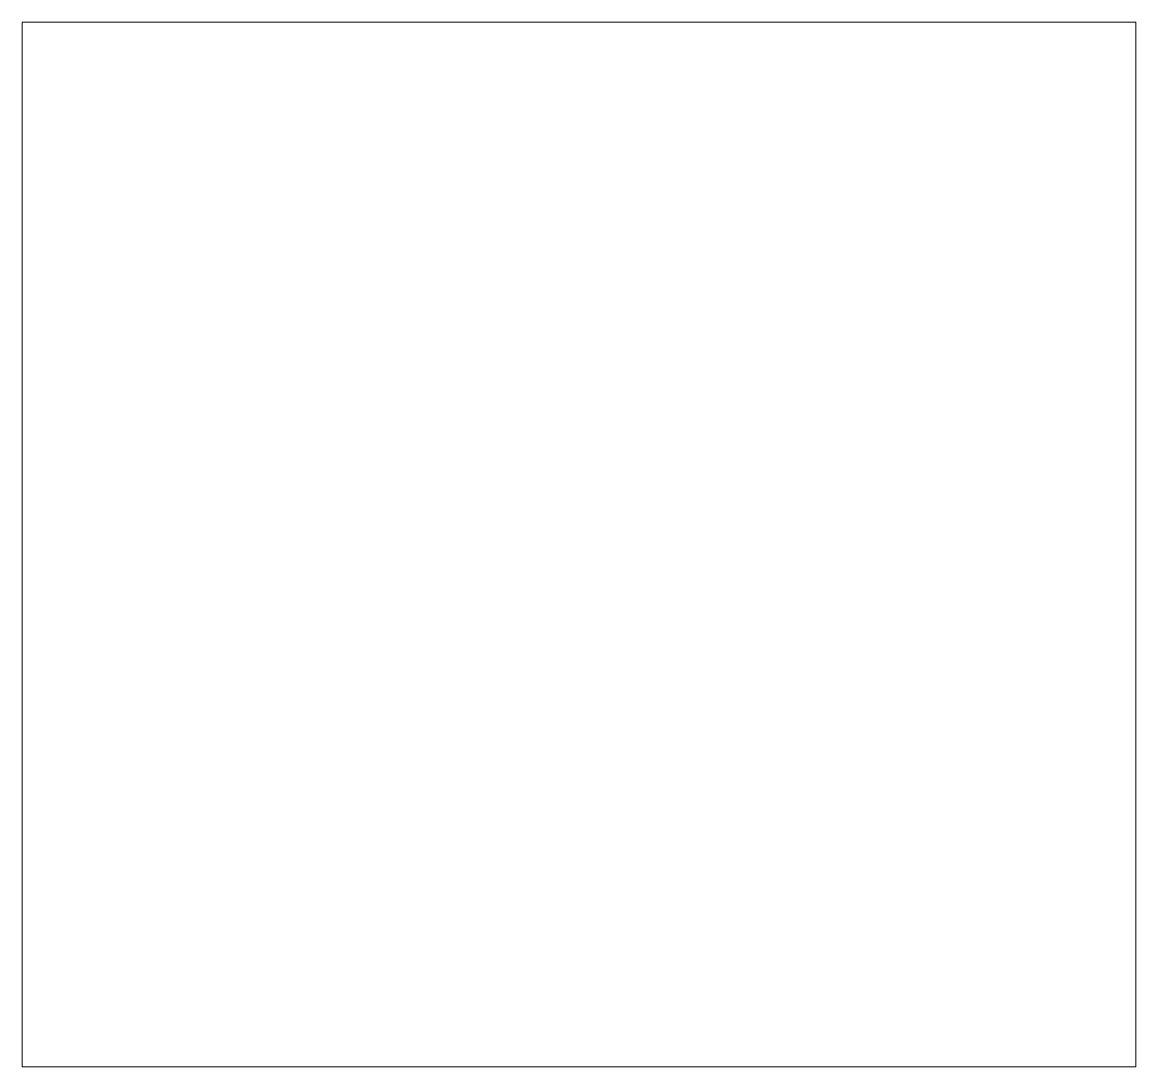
# Model space of a CAD drawing. Header units: inches. Extents: x -32 to 0, y -0.2 to 29.8.
import ezdxf

# ---------------------------------------------------------------- set-up
doc = ezdxf.new("R2010")
doc.units = ezdxf.units.IN
doc.header["$MEASUREMENT"] = 0

msp = doc.modelspace()

# ---------------------------------------------------------------- linework, layer by layer
at = {"color": 7, "linetype": 'Continuous', "lineweight": 15}
for p, q in [((-32, -0.154), (-32, 29.846)), ((-32, 29.846), (0, 29.846)), ((0, -0.154), (0, 29.846)), ((-32, -0.154), (0, -0.154))]:
    msp.add_line(p, q, dxfattribs=at)

doc.saveas('drawing.dxf')
